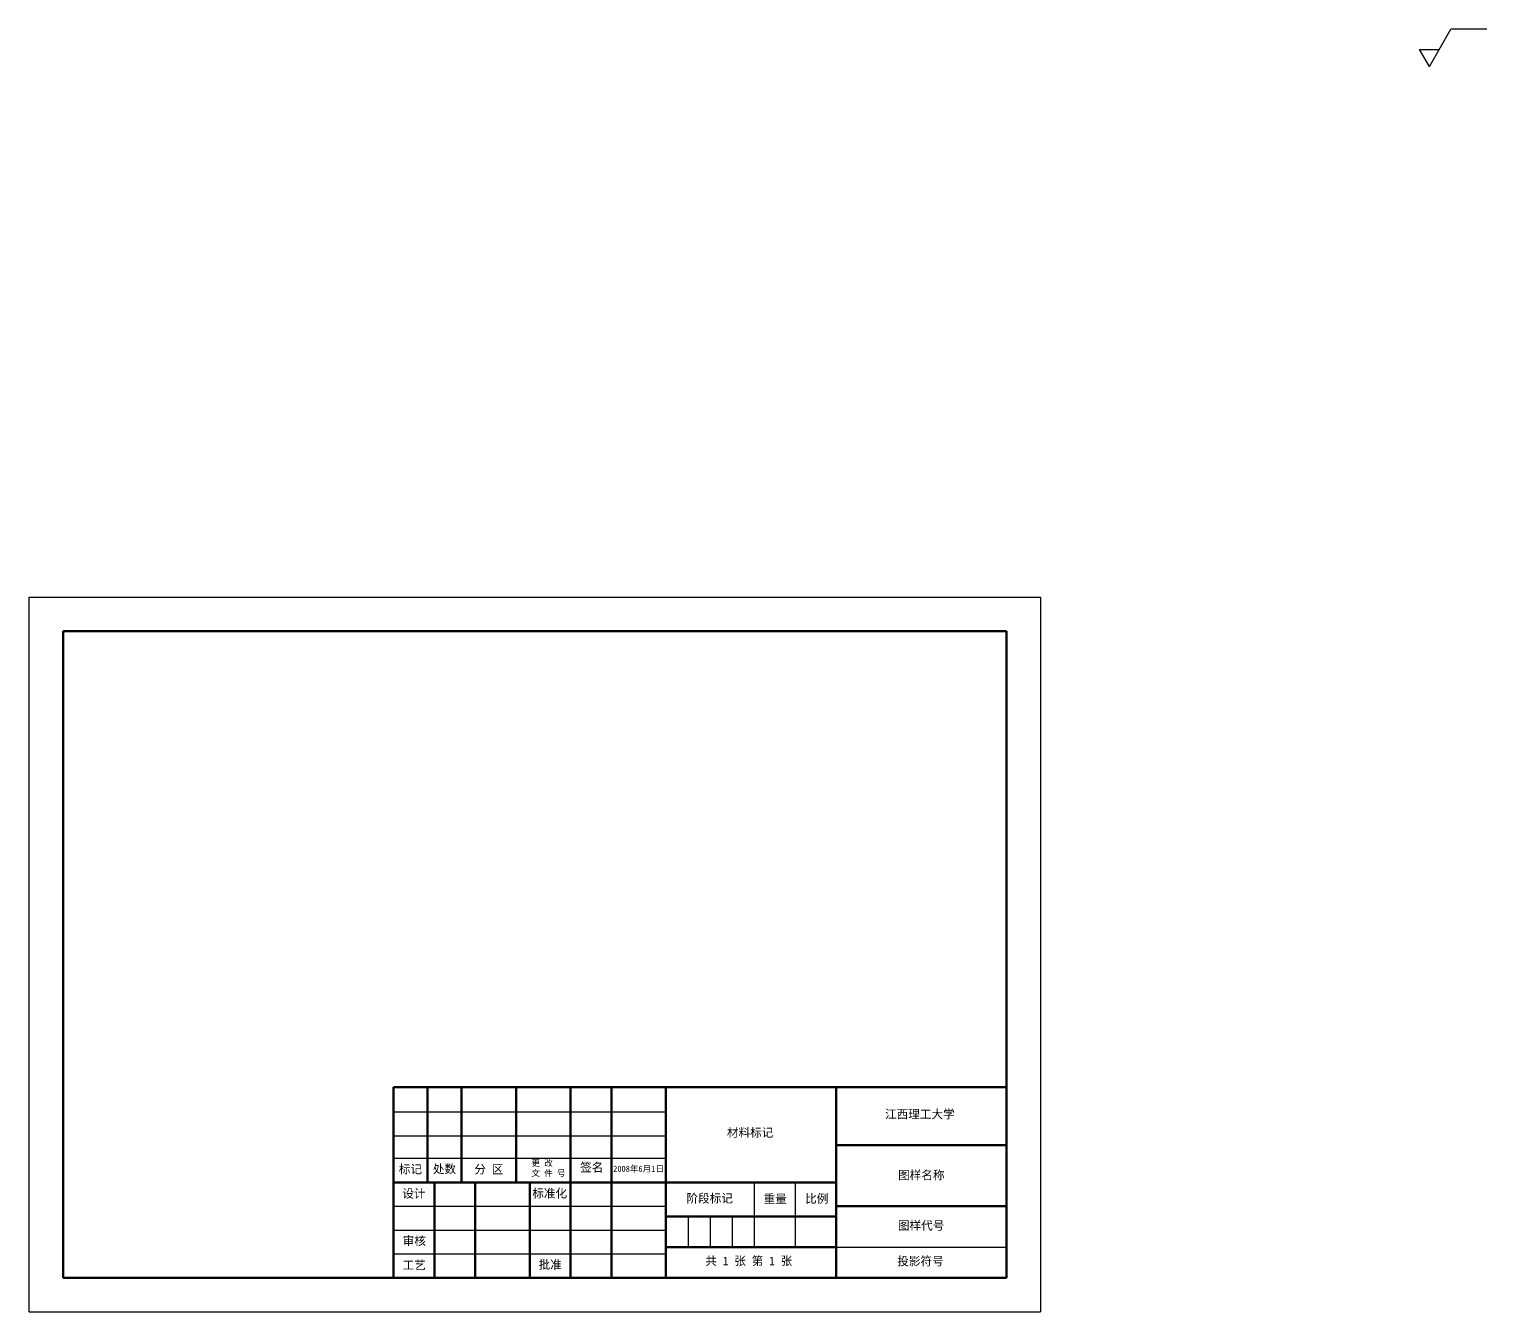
# Model space of a CAD drawing. Header units: millimetres. Extents: x 1939 to 6250, y 2010 to 2851.
# Drawn here: x 1938.9 to 2367, y 2009.7 to 2386.6 of the extents above; entities that cross this region are included whole.
import ezdxf

# ---------------------------------------------------------------- set-up
doc = ezdxf.new("R2010")
doc.units = ezdxf.units.MM
doc.layers.add('csx', color=7, linetype='Continuous', lineweight=50)
doc.styles.add('2.5', font='simfang.ttf')

msp = doc.modelspace()

# ---------------------------------------------------------------- linework, layer by layer
for p, q in [((2350.07, 2375.55), (2356.42, 2386.55)), ((2366.96, 2386.55), (2356.42, 2386.55)), ((2350.07, 2375.55), (2347.18, 2380.55)), ((2347.18, 2380.55), (2352.95, 2380.55)), ((1938.86, 2009.71), (1938.86, 2219.71)), ((1938.86, 2219.71), (2235.86, 2219.71)), ((2235.86, 2219.71), (2235.86, 2009.71)), ((2045.86, 2068.45), (2125.86, 2068.45)), ((2045.86, 2061.42), (2125.86, 2061.42)), ((2045.86, 2054.87), (2125.86, 2054.87)), ((2151.86, 2028.71), (2151.86, 2047.71)), ((2163.86, 2047.71), (2163.86, 2028.71)), ((2045.86, 2040.71), (2125.86, 2040.71)), ((2045.86, 2033.71), (2125.86, 2033.71)), ((2132.36, 2037.71), (2132.36, 2028.71)), ((2138.86, 2037.71), (2138.86, 2028.71)), ((2145.36, 2037.71), (2145.36, 2028.71)), ((2045.86, 2026.71), (2125.86, 2026.71)), ((2175.86, 2028.71), (2225.86, 2028.71)), ((1938.86, 2009.71), (2235.86, 2009.71))]:
    msp.add_line(p, q)
at = {"layer": 'csx'}
for p, q in [((1948.86, 2209.71), (2225.86, 2209.71)), ((1948.86, 2019.71), (1948.86, 2209.71)), ((2225.86, 2209.71), (2225.86, 2019.71)), ((2045.86, 2075.71), (2225.86, 2075.71)), ((2045.86, 2019.71), (2045.86, 2075.71)), ((2055.86, 2075.71), (2055.86, 2047.71)), ((2065.86, 2075.71), (2065.86, 2047.71)), ((2081.86, 2075.71), (2081.86, 2047.71)), ((2097.86, 2075.71), (2097.86, 2047.71)), ((2109.86, 2075.71), (2109.86, 2047.71)), ((2125.86, 2075.71), (2125.86, 2019.71)), ((2175.86, 2075.71), (2175.86, 2019.71)), ((2225.86, 2058.71), (2175.86, 2058.71)), ((2045.86, 2047.71), (2175.86, 2047.71)), ((2057.86, 2047.71), (2057.86, 2019.71)), ((2069.86, 2047.71), (2069.86, 2019.71)), ((2085.86, 2047.71), (2085.86, 2019.71)), ((2097.86, 2047.71), (2097.86, 2019.71)), ((2109.86, 2047.71), (2109.86, 2019.71)), ((2225.86, 2040.71), (2175.86, 2040.71)), ((2175.86, 2037.71), (2125.86, 2037.71)), ((2175.86, 2028.71), (2125.86, 2028.71)), ((2225.86, 2019.71), (1948.82, 2019.71))]:
    msp.add_line(p, q, dxfattribs=at)

# ---------------------------------------------------------------- texts
at = {"attachment_point": 1, "style": '2.5'}
for s, width, heights, insert, char_height in [('\\pi14.357;江西理工大学', 50, [0], (2175.86, 2069.02), 2.5), ('\\pi17.907;材料标记', 50, [0], (2125.86, 2063.62), 2.5), ('\\pi1.5643;标记', 10, [0], (2045.86, 2052.87), 2.5), ('\\pi1.5857;处数', 10, [0], (2055.82, 2052.92), 2.5), ('\\pi3.75;分 区', 16, [0], (2065.86, 2052.83), 2.5), (' 更 改        文 件 号', 16, [0], (2085.14, 2054.32), 1.8), ('\\pi2.8143;签名', 12, [0], (2097.88, 2053.4), 2.5), ('\\pi2.746;2008年6月1日', 20.6532, [9.38], (2107.64, 2052.64), 1.8), ('\\pi18.186;图样名称', 50, [0], (2175.86, 2051.13), 2.5), ('\\pi2.5857;设计', 12, [0], (2045.86, 2045.71), 2.5), ('\\pi0.76429;标准化', 12, [0], (2085.86, 2045.78), 2.5), ('\\pi6.0429;阶段标记', 26, [0], (2125.86, 2044.31), 2.5), ('\\pi2.6857;重量', 12, [0], (2151.86, 2044.15), 2.5), ('\\pi2.9;比例', 12, [0], (2163.86, 2044.21), 2.5), ('\\pi18.136;图样代号', 50, [0], (2175.86, 2036.31), 2.5), ('\\pi2.7214;审核', 12, [0], (2045.86, 2031.79), 2.5), ('\\pi2.6786;工艺', 12, [0], (2045.86, 2024.68), 2.5), ('\\pi2.5786;批准', 12, [0], (2085.9, 2024.83), 2.5), ('\\pi11.579;共 1 张 第 1 张', 50, [0], (2125.86, 2025.92), 2.5), ('\\pi17.95;投影符号', 50, [0], (2175.86, 2025.84), 2.5)]:
    msp.add_mtext_dynamic_manual_height_columns(s, width=width, gutter_width=12.5, heights=heights, dxfattribs=dict(at, insert=insert, char_height=char_height))

doc.saveas('drawing.dxf')
